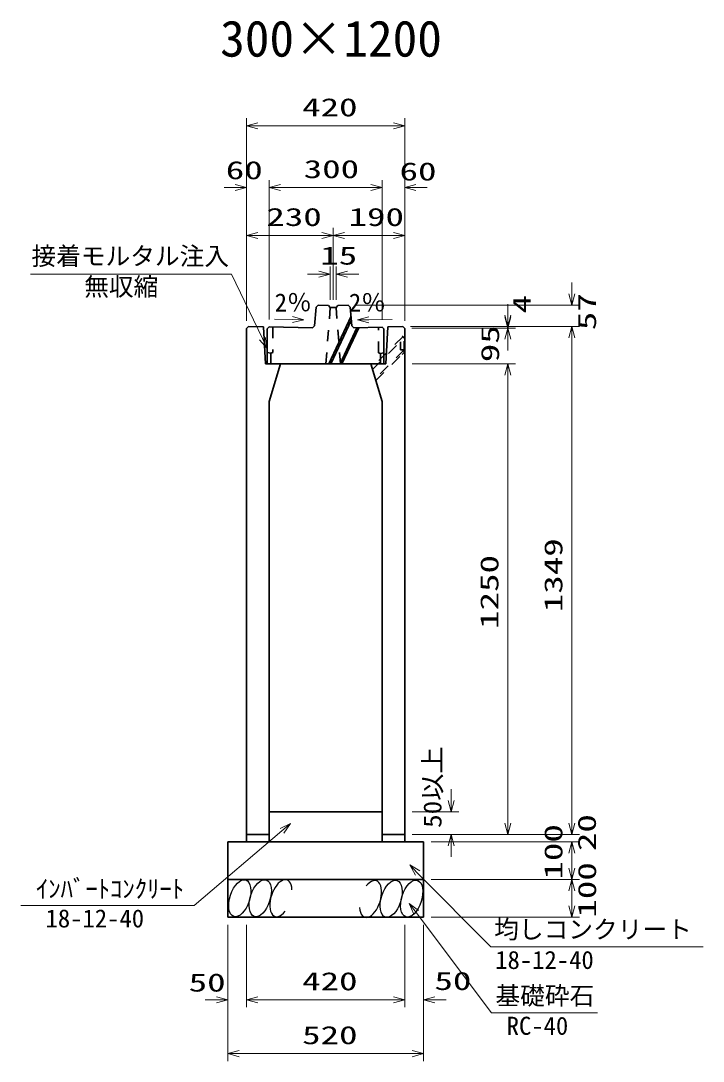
# Model space of a CAD drawing. Units: millimetres on the paper. Extents: x 20 to 861, y 20 to 614.
# Drawn here: x 270.1 to 360.7, y 174.7 to 312.9 of the extents above; entities that cross this region are included whole.
import ezdxf
from ezdxf.enums import TextEntityAlignment as Align

# ---------------------------------------------------------------- set-up
doc = ezdxf.new("R2010")
doc.units = ezdxf.units.MM
doc.linetypes.add('USER1', pattern=[3, 1.5, -1.5])
doc.layers.add('D-TTL-LINE（区切線）', color=7, linetype='Continuous', lineweight=13)
doc.styles.add('ＭＳ ゴシック', font='')
doc.styles.get('ＭＳ ゴシック').set_extended_font_data('MS Gothic')

msp = doc.modelspace()

# ---------------------------------------------------------------- linework, layer by layer
at = {"layer": 'D-TTL-LINE（区切線）'}
for p, q in [((300.054, 291.766), (300.054, 299.975)), ((321.054, 291.766), (321.054, 299.975)), ((300.054, 298.975), (301.554, 299.376)), ((301.554, 298.573), (300.054, 298.975)), ((300.054, 298.975), (301.554, 298.975)), ((301.554, 298.975), (319.554, 298.975)), ((319.554, 299.376), (321.054, 298.975)), ((321.054, 298.975), (319.554, 298.573)), ((321.054, 298.975), (319.554, 298.975)), ((300.054, 273.063), (300.054, 291.766)), ((303.054, 273.254), (303.054, 291.766)), ((303.054, 273.254), (303.054, 291.766)), ((318.054, 273.254), (318.054, 291.766)), ((318.054, 273.254), (318.054, 291.766)), ((321.054, 273.063), (321.054, 291.766)), ((298.554, 290.766), (297.054, 290.766)), ((298.554, 291.168), (300.054, 290.766)), ((300.054, 290.766), (298.554, 290.364)), ((300.054, 290.766), (298.554, 290.766)), ((303.054, 290.766), (304.554, 291.168)), ((303.054, 290.766), (304.554, 291.168)), ((304.554, 290.364), (303.054, 290.766)), ((303.054, 290.766), (304.554, 290.766)), ((304.554, 290.364), (303.054, 290.766)), ((303.054, 290.766), (304.554, 290.766)), ((304.554, 290.766), (306.054, 290.766)), ((304.554, 290.766), (316.554, 290.766)), ((316.554, 290.766), (315.054, 290.766)), ((316.554, 291.168), (318.054, 290.766)), ((316.554, 291.168), (318.054, 290.766)), ((318.054, 290.766), (316.554, 290.364)), ((318.054, 290.766), (316.554, 290.766)), ((318.054, 290.766), (316.554, 290.364)), ((318.054, 290.766), (316.554, 290.766)), ((321.054, 290.766), (322.554, 291.168)), ((322.554, 290.364), (321.054, 290.766)), ((321.054, 290.766), (322.554, 290.766)), ((322.554, 290.766), (324.054, 290.766)), ((300.054, 273.063), (300.054, 285.409)), ((300.054, 284.409), (301.554, 284.811)), ((310.054, 284.811), (311.554, 284.409)), ((311.554, 275.862), (311.554, 285.409)), ((311.554, 275.862), (311.554, 285.409)), ((311.554, 284.409), (313.054, 284.811)), ((319.554, 284.811), (321.054, 284.409)), ((321.054, 273.063), (321.054, 285.409)), ((301.554, 284.007), (300.054, 284.409)), ((300.054, 284.409), (301.554, 284.409)), ((301.554, 284.409), (310.054, 284.409)), ((311.554, 284.409), (310.054, 284.007)), ((311.554, 284.409), (310.054, 284.409)), ((313.054, 284.007), (311.554, 284.409)), ((311.554, 284.409), (313.054, 284.409)), ((313.054, 284.409), (319.554, 284.409)), ((321.054, 284.409), (319.554, 284.007)), ((321.054, 284.409), (319.554, 284.409)), ((271.331, 279.25), (298.051, 279.25)), ((298.051, 279.25), (302.145, 270.74)), ((309.661, 279.276), (308.161, 279.276)), ((309.661, 279.678), (311.161, 279.276)), ((311.161, 279.276), (309.661, 278.875)), ((311.161, 279.276), (309.661, 279.276)), ((311.161, 275.862), (311.161, 280.276)), ((311.948, 275.862), (311.948, 280.276)), ((311.948, 279.276), (313.448, 279.678)), ((313.448, 278.875), (311.948, 279.276)), ((311.948, 279.276), (313.448, 279.276)), ((313.448, 279.276), (314.948, 279.276)), ((343.257, 276.644), (343.257, 278.144)), ((343.257, 275.144), (342.855, 276.644)), ((343.659, 276.644), (343.257, 275.144)), ((343.257, 275.144), (343.257, 276.644)), ((314.56, 275.144), (344.257, 275.144)), ((334.759, 273.808), (334.759, 275.308)), ((334.759, 273.616), (334.759, 275.116)), ((306.149, 273.641), (307.641, 273.209)), ((314.775, 273.183), (316.268, 273.61)), ((334.759, 272.308), (334.357, 273.808)), ((334.759, 272.116), (334.357, 273.616)), ((335.161, 273.808), (334.759, 272.308)), ((334.759, 272.308), (334.759, 273.808)), ((335.161, 273.616), (334.759, 272.116)), ((334.759, 272.116), (334.759, 273.616)), ((303.78, 273.286), (306.141, 273.239)), ((307.641, 273.209), (306.133, 272.837)), ((307.641, 273.209), (306.141, 273.239)), ((314.775, 273.183), (316.274, 273.208)), ((316.281, 272.806), (314.775, 273.183)), ((319.391, 273.26), (316.274, 273.208)), ((321.804, 272.308), (335.759, 272.308)), ((322.804, 272.308), (344.257, 272.308)), ((322.804, 272.308), (344.257, 272.308)), ((342.855, 270.808), (343.257, 272.308)), ((342.855, 270.808), (343.257, 272.308)), ((343.257, 272.308), (343.659, 270.808)), ((343.257, 272.308), (343.257, 270.808)), ((343.257, 272.308), (343.659, 270.808)), ((343.257, 272.308), (343.257, 270.808)), ((302.507, 270.915), (302.796, 269.389)), ((322, 272.116), (335.759, 272.116)), ((322, 272.116), (335.759, 272.116)), ((334.357, 270.616), (334.759, 272.116)), ((334.759, 272.116), (335.161, 270.616)), ((334.759, 272.116), (334.759, 270.616)), ((302.796, 269.389), (301.783, 270.566)), ((302.796, 269.389), (302.145, 270.74)), ((334.759, 270.616), (334.759, 269.116)), ((343.257, 206.361), (343.257, 270.808)), ((343.257, 270.808), (343.257, 269.308)), ((322.054, 267.361), (335.759, 267.361)), ((322.054, 267.361), (335.759, 267.361)), ((334.357, 265.861), (334.759, 267.361)), ((334.357, 265.861), (334.759, 267.361)), ((334.759, 267.361), (335.161, 265.861)), ((334.759, 267.361), (334.759, 265.861)), ((334.759, 267.361), (335.161, 265.861)), ((334.759, 267.361), (334.759, 265.861)), ((334.759, 206.361), (334.759, 265.861)), ((334.759, 265.861), (334.759, 264.361)), ((327.243, 209.361), (327.243, 210.861)), ((327.243, 207.861), (326.841, 209.361)), ((327.645, 209.361), (327.243, 207.861)), ((327.243, 207.861), (327.243, 209.361)), ((322.054, 207.861), (328.243, 207.861)), ((343.257, 206.361), (343.257, 207.861)), ((304.493, 205.648), (305.896, 206.313)), ((305.896, 206.313), (304.753, 205.341)), ((305.896, 206.313), (305.013, 205.035)), ((334.759, 204.861), (334.357, 206.361)), ((335.161, 206.361), (334.759, 204.861)), ((334.759, 204.861), (334.759, 206.361)), ((343.257, 204.861), (342.855, 206.361)), ((343.257, 204.861), (342.855, 206.361)), ((343.659, 206.361), (343.257, 204.861)), ((343.257, 204.861), (343.257, 206.361)), ((343.659, 206.361), (343.257, 204.861)), ((343.257, 204.861), (343.257, 206.361)), ((293.096, 195.431), (304.753, 205.341)), ((322.054, 204.861), (344.257, 204.861)), ((322.054, 204.861), (335.759, 204.861)), ((322.054, 204.861), (344.257, 204.861)), ((322.054, 204.861), (328.243, 204.861)), ((326.841, 203.361), (327.243, 204.861)), ((327.243, 204.861), (327.645, 203.361)), ((327.243, 204.861), (327.243, 203.361)), ((324.554, 203.861), (344.257, 203.861)), ((324.554, 203.861), (344.257, 203.861)), ((327.243, 203.361), (327.243, 201.861)), ((342.855, 202.361), (343.257, 203.861)), ((342.855, 202.361), (343.257, 203.861)), ((343.257, 203.861), (343.659, 202.361)), ((343.257, 203.861), (343.257, 202.361)), ((343.257, 203.861), (343.659, 202.361)), ((343.257, 203.861), (343.257, 202.361)), ((343.257, 200.361), (343.257, 202.361)), ((343.257, 202.361), (343.257, 200.861)), ((322.486, 199.448), (321.716, 200.796)), ((321.716, 200.796), (323.057, 200.013)), ((321.716, 200.796), (322.772, 199.731)), ((332.495, 189.914), (322.772, 199.731)), ((343.257, 198.861), (342.855, 200.361)), ((343.659, 200.361), (343.257, 198.861)), ((343.257, 198.861), (343.257, 200.361)), ((324.554, 198.861), (344.257, 198.861)), ((324.554, 198.861), (344.257, 198.861)), ((342.855, 197.361), (343.257, 198.861)), ((343.257, 198.861), (343.659, 197.361)), ((343.257, 198.861), (343.257, 197.361)), ((343.257, 195.361), (343.257, 197.361)), ((270.062, 195.431), (293.096, 195.431)), ((322.247, 194.249), (321.668, 195.69)), ((321.668, 195.69), (322.89, 194.732)), ((321.668, 195.69), (322.568, 194.49)), ((343.257, 193.861), (342.855, 195.361)), ((343.659, 195.361), (343.257, 193.861)), ((343.257, 193.861), (343.257, 195.361)), ((332.572, 181.164), (322.568, 194.49)), ((324.554, 193.861), (344.257, 193.861)), ((297.554, 192.861), (297.554, 181.894)), ((300.054, 192.861), (300.054, 181.894)), ((321.054, 192.861), (321.054, 181.894)), ((323.554, 192.861), (323.554, 181.894)), ((297.554, 191.861), (297.554, 174.737)), ((300.054, 191.861), (300.054, 181.894)), ((321.054, 191.861), (321.054, 181.894)), ((323.554, 191.861), (323.554, 174.737)), ((360.702, 189.914), (332.495, 189.914)), ((296.054, 182.894), (294.554, 182.894)), ((296.054, 183.296), (297.554, 182.894)), ((297.554, 182.894), (296.054, 182.492)), ((297.554, 182.894), (296.054, 182.894)), ((300.054, 182.894), (301.554, 183.296)), ((300.054, 182.894), (301.554, 183.296)), ((301.554, 182.492), (300.054, 182.894)), ((300.054, 182.894), (301.554, 182.894)), ((301.554, 182.492), (300.054, 182.894)), ((300.054, 182.894), (301.554, 182.894)), ((301.554, 182.894), (319.554, 182.894)), ((301.554, 182.894), (303.054, 182.894)), ((319.554, 182.894), (318.054, 182.894)), ((319.554, 183.296), (321.054, 182.894)), ((319.554, 183.296), (321.054, 182.894)), ((321.054, 182.894), (319.554, 182.492)), ((321.054, 182.894), (319.554, 182.894)), ((321.054, 182.894), (319.554, 182.492)), ((321.054, 182.894), (319.554, 182.894)), ((323.554, 182.894), (325.054, 183.296)), ((325.054, 182.492), (323.554, 182.894)), ((323.554, 182.894), (325.054, 182.894)), ((325.054, 182.894), (326.554, 182.894)), ((346.676, 181.164), (332.572, 181.164)), ((297.554, 175.737), (299.054, 176.139)), ((299.054, 175.335), (297.554, 175.737)), ((297.554, 175.737), (299.054, 175.737)), ((299.054, 175.737), (322.054, 175.737)), ((322.054, 176.139), (323.554, 175.737)), ((323.554, 175.737), (322.054, 175.335)), ((323.554, 175.737), (322.054, 175.737))]:
    msp.add_line(p, q, dxfattribs=at)
at = {"layer": 'D-TTL-LINE（区切線）', "color": 1, "lineweight": 35}
for p, q in [((309.56, 275.143), (309.289, 274.899)), ((310.929, 275.116), (309.56, 275.143)), ((311.161, 274.862), (310.929, 275.116)), ((312.179, 275.116), (311.948, 274.862)), ((313.56, 275.144), (312.179, 275.116)), ((313.831, 274.9), (313.56, 275.144)), ((309.289, 274.899), (309.081, 272.402)), ((310.965, 267.36), (313.928, 273.714)), ((311.948, 274.862), (311.161, 274.862)), ((314.039, 272.402), (313.831, 274.9)), ((300.054, 272.063), (300.304, 272.308)), ((300.304, 272.308), (302.304, 272.268)), ((302.304, 272.268), (302.554, 267.361)), ((303.054, 272.273), (302.804, 272.028)), ((308.81, 272.158), (303.054, 272.273)), ((309.081, 272.402), (308.81, 272.158)), ((313.969, 273.218), (311.238, 267.36)), ((314.31, 272.158), (314.039, 272.402)), ((318.054, 272.233), (314.31, 272.158)), ((318.304, 271.988), (318.054, 272.233)), ((318.804, 272.268), (318.554, 267.361)), ((320.804, 272.308), (318.804, 272.268)), ((321.054, 272.063), (320.804, 272.308)), ((300.054, 204.861), (300.054, 272.063)), ((302.804, 272.028), (302.804, 267.38)), ((312.475, 267.36), (314.706, 272.146)), ((314.958, 272.151), (312.724, 267.36)), ((318.304, 267.36), (318.304, 271.988)), ((321.054, 204.861), (321.054, 272.063)), ((302.554, 267.361), (304.554, 267.361)), ((302.804, 267.38), (318.304, 267.361)), ((304.554, 267.361), (303.054, 262.361)), ((316.554, 267.361), (318.054, 262.361)), ((318.554, 267.361), (316.554, 267.361)), ((303.054, 262.361), (303.054, 204.861)), ((318.054, 262.361), (318.054, 204.861)), ((303.054, 207.861), (318.054, 207.861)), ((303.054, 204.861), (300.054, 204.861)), ((300.054, 204.861), (300.054, 203.861)), ((303.054, 204.861), (303.054, 203.861)), ((318.054, 204.861), (321.054, 204.861)), ((318.054, 204.861), (318.054, 203.861)), ((321.054, 204.861), (321.054, 203.861)), ((297.554, 203.861), (323.554, 203.861)), ((297.554, 203.861), (297.554, 193.861)), ((323.554, 203.861), (323.554, 193.861)), ((297.554, 198.861), (323.554, 198.861)), ((297.554, 193.861), (323.554, 193.861))]:
    msp.add_line(p, q, dxfattribs=at)
at = {"layer": 'D-TTL-LINE（区切線）', "color": 1, "linetype": 'USER1', "lineweight": 35}
for p, q in [((310.593, 267.358), (311.161, 274.862)), ((311.948, 274.862), (312.513, 267.399)), ((303.554, 272.268), (303.554, 268.871)), ((320.804, 270.969), (316.702, 266.867)), ((317.554, 268.826), (317.554, 272.223)), ((320.979, 270.794), (320.731, 271.042)), ((316.783, 266.598), (320.979, 270.794)), ((320.479, 269.209), (320.479, 270.294)), ((320.979, 268.864), (320.979, 270.794)), ((303.254, 268.773), (302.804, 268.869)), ((303.554, 268.871), (303.254, 268.773)), ((303.254, 268.773), (303.254, 267.36)), ((320.979, 269.209), (317.149, 265.378)), ((317.223, 265.133), (320.979, 268.889)), ((317.854, 268.728), (317.554, 268.826)), ((317.854, 268.728), (318.304, 268.824)), ((317.854, 267.358), (317.854, 268.728)), ((320.479, 269.209), (320.979, 269.209)), ((320.731, 268.617), (320.979, 268.864)), ((302.804, 267.38), (302.804, 267.36))]:
    msp.add_line(p, q, dxfattribs=at)
at = {"layer": 'D-TTL-LINE（区切線）', "lineweight": 25}
for centre, major_axis in [((299.149, 196.385), (0.79, 2.421)), ((301.87, 196.385), (0.79, 2.421)), ((319.259, 196.304), (-0.771, -2.427)), ((321.98, 196.325), (-0.771, -2.427))]:
    msp.add_ellipse(centre, major_axis=major_axis, ratio=0.5139, dxfattribs=at)
for centre, major_axis in [((304.611, 196.385), (0.79, 2.421)), ((316.518, 196.282), (-0.771, -2.427))]:
    msp.add_ellipse(centre, major_axis=major_axis, ratio=0.5139, start_param=5.3575563, end_param=10.3750652, dxfattribs=at)

# ---------------------------------------------------------------- texts
at = {"layer": 'D-TTL-LINE（区切線）', "style": 'ＭＳ ゴシック'}
for s, height, p in [('300×1200', 4.811, (296.542, 306.72)), ('接着モルタル注入', 2.405, (271.476, 279.754)), ('無収縮', 2.405, (278.48, 275.676)), ('ｲﾝﾊﾞｰﾄｺﾝｸﾘｰﾄ', 2.405, (272.072, 195.715)), ('18-12-40', 2.405, (273.349, 191.781)), ('均しコンクリート', 2.405, (332.943, 190.325)), ('18-12-40', 2.405, (333.076, 186.264)), ('基礎砕石', 2.405, (333.108, 181.501)), ('RC-40', 2.405, (334.596, 177.514))]:
    msp.add_text(s, height=height, dxfattribs=at).set_placement(p, align=Align.BOTTOM_LEFT)
at = {"layer": 'D-TTL-LINE（区切線）', "style": 'ＭＳ ゴシック', "width": 1.5}
for s, p in [('420', (307.429, 299.512)), ('300', (307.638, 291.304)), ('60', (297.29, 291.16)), ('60', (320.374, 290.989)), ('230', (302.679, 284.946)), ('190', (313.596, 284.946)), ('15', (309.841, 279.814)), ('50', (325.006, 183.469)), ('50', (292.357, 183.261)), ('420', (307.429, 183.432)), ('520', (307.429, 176.274))]:
    msp.add_text(s, height=2.405, dxfattribs=at).set_placement(p, align=Align.BOTTOM_LEFT)
at = {"layer": 'D-TTL-LINE（区切線）', "style": 'ＭＳ ゴシック'}
for rotation, p in [(0.01, (303.787, 273.585)), (359.99, (313.637, 273.574))]:
    msp.add_text('2％', height=2.405, rotation=rotation, dxfattribs=at).set_placement(p, align=Align.BOTTOM_LEFT)
for s, width, p in [('57', 1.5, (347.197, 271.832)), ('4', 1.5, (338.523, 274.057)), ('95', 1.5, (334.315, 267.581)), ('1349', 1.5, (342.72, 234.372)), ('1250', 1.5, (334.222, 232.153)), ('50以上', 1.1, (326.662, 205.725)), ('20', 1.5, (347.171, 202.643)), ('100', 1.5, (342.72, 198.861)), ('100', 1.5, (347.192, 193.806))]:
    msp.add_text(s, height=2.405, rotation=90, dxfattribs=dict(at, width=width)).set_placement(p, align=Align.BOTTOM_LEFT)

doc.saveas('drawing.dxf')
